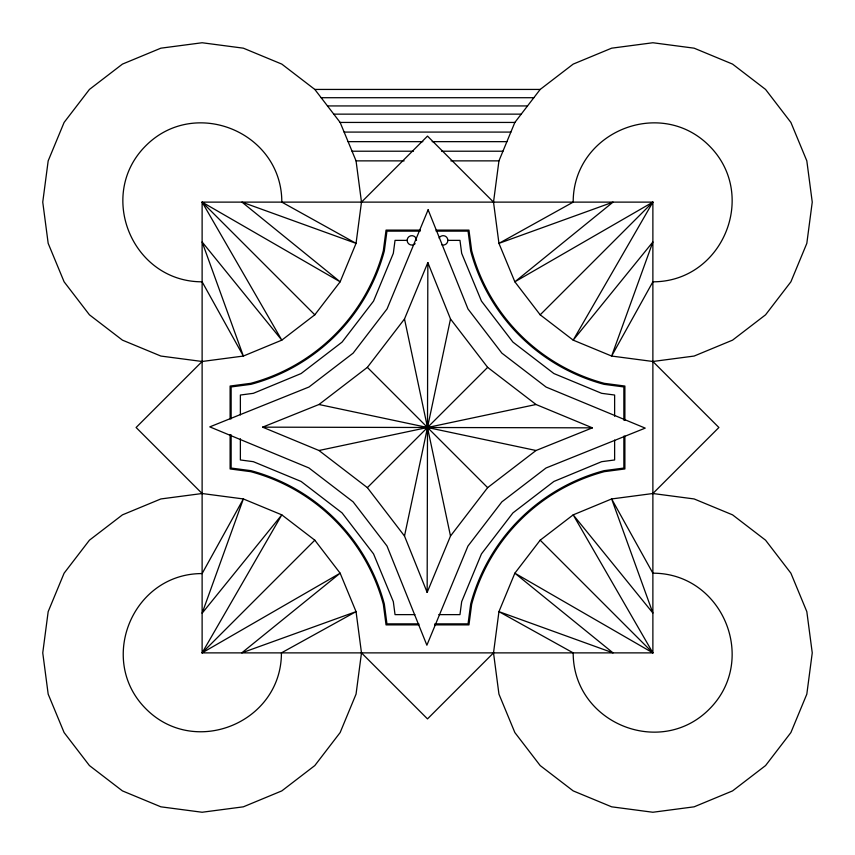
<?xml version="1.0" encoding="UTF-8"?>
<svg xmlns="http://www.w3.org/2000/svg" width="855" height="855" viewBox="0 0 855 855"><rect width="100%" height="100%" fill="white"/><g stroke="black" fill="none" stroke-linecap="round" stroke-linejoin="round"><path stroke-width="1.28" d="M427.158 592.397L427.842 262.603L404.501 318.968L367.361 367.361L318.968 404.501L262.603 427.158L318.968 450.5L367.361 487.639L404.501 536.032L427.158 592.397L450.5 536.032L487.639 487.639L536.032 450.5L592.397 427.842L536.032 404.501L487.639 367.361L450.5 318.968L427.842 262.603M361.483 202.122L356.054 243.365L340.14 281.808L314.811 314.811L281.808 340.14L243.365 356.054L202.122 361.483L160.868 356.054L122.436 340.14L89.433 314.811L64.104 281.808L48.179 243.365L42.75 202.122L48.179 160.868L64.104 122.436L89.433 89.433L122.436 64.104L160.868 48.179L202.122 42.75L243.365 48.179L281.808 64.104L314.811 89.433L340.14 122.436L356.054 160.868L361.483 202.122L427.5 136.105L493.517 202.122L498.946 243.365L514.86 281.808L540.189 314.811L573.192 340.14L611.635 356.054L652.878 361.483L694.132 356.054L732.564 340.14L765.567 314.811L790.896 281.808L806.821 243.365L812.25 202.122L806.821 160.868L790.896 122.436L765.567 89.433L732.564 64.104L694.132 48.179L652.878 42.75L611.635 48.179L573.192 64.104L540.189 89.433L514.86 122.436L498.946 160.868L493.517 202.122M361.483 652.878L356.054 694.132L340.14 732.564L314.811 765.567L281.808 790.896L243.365 806.821L202.122 812.25L160.868 806.821L122.436 790.896L89.433 765.567L64.104 732.564L48.179 694.132L42.75 652.878L48.179 611.635L64.104 573.192L89.433 540.189L122.436 514.86L160.868 498.946L202.122 493.517L243.365 498.946L281.808 514.86L314.811 540.189L340.14 573.192L356.054 611.635L361.483 652.878L427.5 718.895L493.517 652.878L498.946 611.635L514.86 573.192L540.189 540.189L573.192 514.86L611.635 498.946L652.878 493.517L694.132 498.946L732.564 514.86L765.567 540.189L790.896 573.192L806.821 611.635L812.25 652.878L806.821 694.132L790.896 732.564L765.567 765.567L732.564 790.896L694.132 806.821L652.878 812.25L611.635 806.821L573.192 790.896L540.189 765.567L514.86 732.564L498.946 694.132L493.517 652.878M404.501 536.032L450.5 318.968M202.122 652.878L281.808 514.86L202.122 613.227L243.365 498.946L202.122 573.577C132.653 573.427 96.818 659.942 146.045 708.955C195.058 758.182 281.573 722.347 281.423 652.878L356.054 611.635L241.773 652.878L340.14 573.192L202.122 652.878L202.122 202.122L652.878 202.122L652.878 652.878L202.122 652.878L314.811 540.189M652.878 202.122L573.192 340.14L652.878 241.965L611.635 356.054L652.878 281.808C722.678 281.958 758.695 195.015 709.223 145.778C659.985 96.305 573.042 132.322 573.192 202.122L498.946 243.365L613.035 202.122L514.86 281.808L652.878 202.122L540.189 314.811M202.122 361.483L136.105 427.5L202.122 493.517M367.361 487.639L487.639 367.361M652.878 493.517L718.895 427.5L652.878 361.483M318.968 450.5L536.032 404.501M314.811 89.433L540.189 89.433M321.17 97.716L533.83 97.716M327.476 105.935L527.524 105.935M333.781 114.143L521.219 114.143M340.14 122.436L514.86 122.436M344.138 132.087L510.863 132.087M348.092 141.652L422.83 141.652M432.17 141.652L506.908 141.652M352.057 151.217L413.478 151.217M441.522 151.217L502.943 151.217M356.054 160.868L404.126 160.868M450.874 160.868L498.946 160.868M420.265 230.113L386.043 230.113L383.339 250.675A187.608 187.608 0 0 1 250.675 383.339L230.113 386.043L230.113 418.95M436.05 230.113L468.957 230.113L471.661 250.675A187.608 187.608 0 0 0 604.325 383.339L624.887 386.043L624.887 420.265M420.19 231.139L386.941 231.139L384.333 250.943A188.634 188.634 0 0 1 250.943 384.333L231.139 386.941L231.139 418.854M436.146 231.139L468.059 231.139L470.667 250.943A188.634 188.634 0 0 0 604.058 384.333L623.861 386.941L623.861 420.19M407.151 240.373L395.031 240.373L393.321 253.347L373.55 301.099L342.086 342.086L301.099 373.55L253.347 393.321L240.373 395.031L240.373 414.91M447.849 240.373L459.969 240.373L461.679 253.347L481.451 301.099L512.915 342.086L553.901 373.55L601.653 393.321L614.627 395.031L614.627 416.235M414.91 614.627L395.031 614.627L393.321 601.653L373.55 553.901L342.086 512.915L301.099 481.451L253.347 461.679L240.373 459.969L240.373 438.765M438.765 614.627L459.969 614.627L461.679 601.653L481.451 553.901L512.915 512.915L553.901 481.451L601.653 461.679L614.627 459.969L614.627 440.09M418.854 623.861L386.941 623.861L384.333 604.058A188.634 188.634 0 0 0 250.943 470.667L231.139 468.059L231.139 434.81M434.81 623.861L468.059 623.861L470.667 604.058A188.634 188.634 0 0 1 604.058 470.667L623.861 468.059L623.861 436.146M418.95 624.887L386.043 624.887L383.339 604.325A187.608 187.608 0 0 0 250.675 471.661L230.113 468.957L230.113 434.735M434.735 624.887L468.957 624.887L471.661 604.325A187.608 187.608 0 0 1 604.325 471.661L624.887 468.957L624.887 436.05M262.603 427.158L592.397 427.842M318.968 404.501L536.032 450.5M202.122 202.122L340.14 281.808L241.965 202.122L356.054 243.365L281.808 202.122C281.958 132.322 195.015 96.305 145.778 145.778C96.305 195.015 132.322 281.958 202.122 281.808L243.365 356.054L202.122 241.965L281.808 340.14L202.122 202.122L314.811 314.811M652.878 652.878L514.86 573.192L613.035 652.878L498.946 611.635L573.192 652.878C573.042 722.678 659.985 758.695 709.223 709.223C758.695 659.985 722.678 573.042 652.878 573.192L611.635 498.946L652.878 613.035L573.192 514.86L652.878 652.878L540.189 540.189M367.361 367.361L487.639 487.639M404.501 318.968L450.5 536.032M439.085 238.021A4.692 4.692 0 0 1 445.134 236.119A4.692 4.692 0 0 1 447.56 241.976A4.692 4.692 0 0 1 441.939 244.904M415.167 243.686A4.692 4.692 0 0 1 407.782 242.713A4.692 4.692 0 0 1 410.635 235.83A4.692 4.692 0 0 1 416.545 240.373M428.12 209.796L387.069 308.901L353.136 353.136L308.986 387.005L209.796 426.88L308.901 467.931L353.136 501.864L387.005 546.014L426.88 645.204L467.931 546.099L501.864 501.864L546.014 467.995L645.204 428.12L546.099 387.069L501.864 353.136L467.995 308.986L428.12 209.796"/></g></svg>
